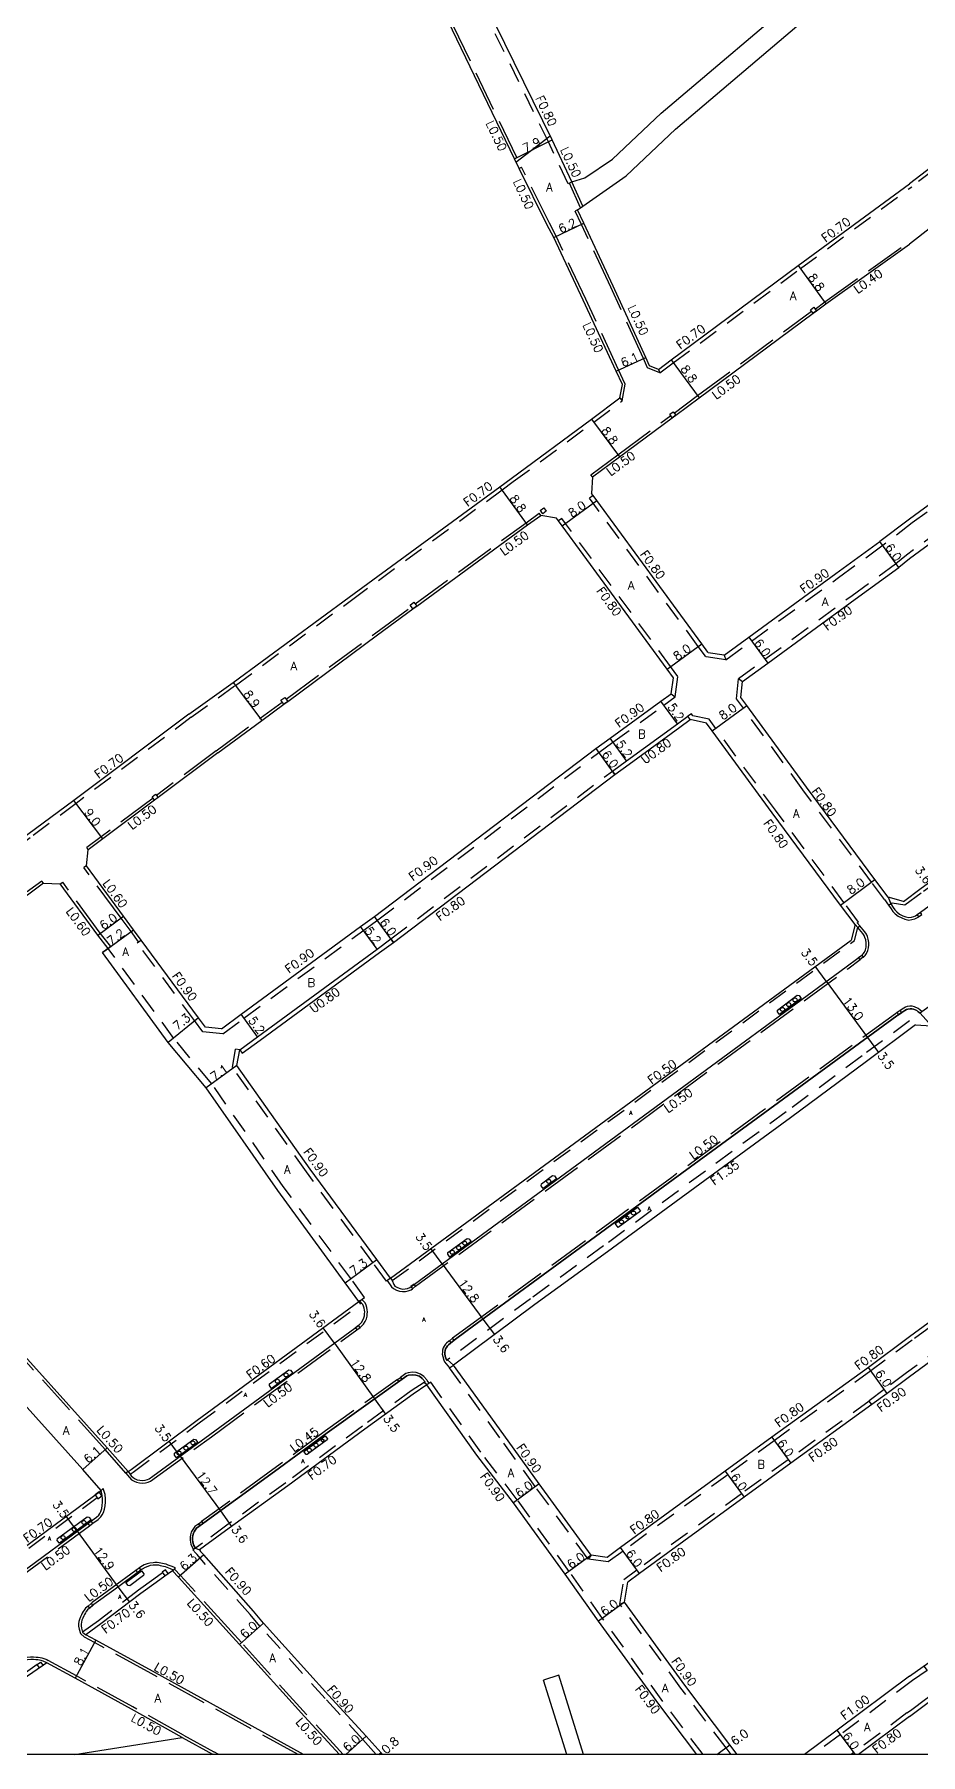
# Model space of a CAD drawing. Header units: metres. Extents: x -8800 to -8000, y -111600 to -110998.
# Drawn here: x -8446.2 to -8280.7, y -111600 to -111278.8 of the extents above; entities that cross this region are included whole.
import ezdxf

# ---------------------------------------------------------------- set-up
doc = ezdxf.new("R2010")
doc.units = ezdxf.units.M
doc.header["$LTSCALE"] = 2.5
for name, pattern in [('22320', [2.5, 1.5, -1]), ('22330', [4, 3, -1]), ('51070', [2.5, 1.5, -1])]:
    doc.linetypes.add(name, pattern=pattern)
doc.layers.get('0').update_dxf_attribs({"color": 150})
for name, color, linetype in [('2101000', 7, 'Continuous'), ('2102000', 4, 'Continuous'), ('2102001', 191, 'Continuous'), ('2213000', 3, 'Continuous'), ('2231000', 4, 'Continuous'), ('2232000', 120, '22320'), ('2233000', 120, '22330'), ('2235000', 4, 'Continuous'), ('2236100', 7, 'Continuous'), ('2238000', 3, 'Continuous'), ('2239000', 3, 'Continuous'), ('5107000', 4, '51070'), ('9107000', 139, 'Continuous'), ('9201100', 215, 'Continuous'), ('9201500', 222, 'Continuous'), ('9202100', 82, 'Continuous'), ('9202200', 82, 'Continuous'), ('9203500', 155, 'Continuous'), ('999', 7, 'Continuous')]:
    doc.layers.add(name, color=color, linetype=linetype)
doc.styles.add('Dm_Anotation', font='txt.shx', dxfattribs={"bigfont": 'pscdm.shx'})

# ---------------------------------------------------------------- blocks, each defined once
blk = doc.blocks.new('223800')
blk.add_circle((0, 0), 0.75)
blk = doc.blocks.new('223900')
blk.add_lwpolyline([(-0.22, -0.37), (-0.44, -0.3), (-0.47, -0.27), (-0.48, -0.24), (-0.44, 0.01), (-0.48, 0.23), (-0.47, 0.27), (-0.45, 0.29), (-0.21, 0.38), (-0.04, 0.53), (0, 0.54), (0.03, 0.53), (0.22, 0.37), (0.44, 0.3), (0.47, 0.27), (0.48, 0.24), (0.44, -0.01), (0.48, -0.23), (0.47, -0.27), (0.45, -0.29), (0.21, -0.38), (0.04, -0.53), (0, -0.54), (-0.03, -0.53)], close=True)

msp = doc.modelspace()

# ---------------------------------------------------------------- linework, layer by layer
at = {"layer": '2101000'}
for points in [[(-8345.81, -111306.37), (-8349.49, -111298.54), (-8365.45, -111266.01), (-8372.33, -111251.84), (-8374.82, -111246.71), (-8374.59, -111246.32)], [(-8350.48, -111314.29), (-8355.68, -111303.84), (-8356.56, -111302.06), (-8372.31, -111269.3), (-8379.17, -111255.15), (-8382.14, -111249.04)], [(-8233.04, -111269.2), (-8258.69, -111288.33), (-8282.8, -111306.71)], [(-8329.67, -111341.36), (-8327.3, -111339.61), (-8303.57, -111321.99), (-8282.8, -111306.71)], [(-8269.55, -111307.64), (-8282.8, -111318.01)], [(-8329.67, -111341.36), (-8331.32, -111340.7), (-8332, -111339.15), (-8338.09, -111325.81), (-8343.59, -111314.08), (-8344.79, -111311.61)], [(-8336.85, -111346.69), (-8336.38, -111344.19), (-8337.55, -111341.68), (-8343.7, -111328.45), (-8349.2, -111316.73), (-8350.48, -111314.29)], [(-8341.97, -111361.44), (-8336.93, -111357.7), (-8327.08, -111350.4), (-8326.44, -111349.93), (-8322.06, -111346.67), (-8300.8, -111330.9), (-8300.16, -111330.42), (-8298.38, -111329.1), (-8282.8, -111318.01)], [(-8244.35, -111341.15), (-8264.89, -111356.2), (-8282.8, -111369.32)], [(-8417.33, -111405.77), (-8409.04, -111399.8), (-8387.41, -111383.9), (-8359.28, -111363.31), (-8357.17, -111361.77), (-8342.17, -111350.64), (-8336.85, -111346.69)], [(-8241.3, -111346.36), (-8261.35, -111361.04), (-8282.8, -111376.76)], [(-8341.97, -111361.44), (-8342.17, -111364.54)], [(-8320.36, -111394.28), (-8320.43, -111394.19), (-8321.59, -111392.6), (-8341.19, -111365.87), (-8341.88, -111364.94), (-8342.17, -111364.54)], [(-8411.93, -111412.97), (-8403.71, -111406.92), (-8399.61, -111403.88), (-8398.88, -111403.35), (-8382.14, -111390.95), (-8375.51, -111386.09), (-8374.78, -111385.56), (-8354.08, -111370.41), (-8351.65, -111368.63)], [(-8348.7, -111369.17), (-8351.65, -111368.63)], [(-8326.87, -111398.93), (-8328.04, -111397.34), (-8347.65, -111370.6), (-8348.34, -111369.65), (-8348.7, -111369.17)], [(-8282.8, -111369.32), (-8288.33, -111373.51)], [(-8317.4, -111394.72), (-8312.8, -111391.36), (-8296.55, -111379.48), (-8288.33, -111373.51)], [(-8282.8, -111376.76), (-8284.8, -111378.37)], [(-8314.25, -111402.65), (-8313.99, -111399.66), (-8309.26, -111396.21), (-8292.95, -111384.29), (-8284.8, -111378.37)], [(-8283.91, -111440.7), (-8280.6, -111438.21), (-8209.11, -111386.32), (-8209.29, -111386.06)], [(-8317.4, -111394.72), (-8320.36, -111394.28)], [(-8327.26, -111401.93), (-8326.87, -111398.93)], [(-8341.33, -111412.17), (-8338.69, -111410.25), (-8329.19, -111403.34), (-8327.26, -111401.93)], [(-8286.8, -111439.89), (-8289.24, -111436.6), (-8302.04, -111419.4), (-8313.16, -111404.15), (-8314.25, -111402.65)], [(-8417.33, -111405.77), (-8438.81, -111421.84), (-8447.38, -111428.24), (-8452.08, -111431.75), (-8476.86, -111450.2), (-8495.03, -111463.65), (-8495.73, -111464.16)], [(-8338.26, -111416.37), (-8335.63, -111414.45), (-8326.13, -111407.54), (-8324.15, -111406.13)], [(-8320.68, -111407.41), (-8323.71, -111406.77), (-8324.15, -111406.13)], [(-8292.95, -111445.02), (-8295.66, -111441.38), (-8308.46, -111424.16), (-8319.62, -111408.87), (-8320.68, -111407.41)], [(-8411.93, -111412.97), (-8423.09, -111421.32), (-8423.73, -111421.8), (-8433.42, -111429.04), (-8436.11, -111431.06)], [(-8411.26, -111464.48), (-8407.59, -111461.78), (-8385.29, -111445.41), (-8382.7, -111443.51), (-8341.33, -111412.17)], [(-8379.15, -111448.35), (-8337.78, -111417.01)], [(-8338.26, -111416.37), (-8337.78, -111417.01)], [(-8436.44, -111434.04), (-8436.11, -111431.06)], [(-8414.25, -111464.21), (-8415.56, -111462.42), (-8426.24, -111447.91), (-8427.66, -111445.98), (-8429.52, -111443.45), (-8436.44, -111434.04)], [(-8444.47, -111437.31), (-8446.71, -111438.97), (-8447.2, -111439.34), (-8447.84, -111439.81), (-8471.34, -111457.31), (-8471.99, -111457.79), (-8489.68, -111470.76), (-8492.4, -111473.06), (-8492.85, -111473.44), (-8493.31, -111473.83)], [(-8444.47, -111437.31), (-8441.38, -111437.45)], [(-8432.4, -111449.48), (-8434.35, -111447.01), (-8441.38, -111437.45)], [(-8283.91, -111440.7), (-8286.8, -111439.89)], [(-8292.95, -111445.02), (-8293.71, -111447.93)], [(-8432.4, -111449.48), (-8433.46, -111450.25)], [(-8421.19, -111467.07), (-8433.46, -111450.25)], [(-8408.35, -111471.37), (-8407.83, -111468.42), (-8404.51, -111465.97), (-8382.21, -111449.6), (-8379.63, -111447.71)], [(-8379.72, -111511.05), (-8293.71, -111447.93)], [(-8379.63, -111447.71), (-8379.15, -111448.35)], [(-8411.26, -111464.48), (-8414.25, -111464.21)], [(-8281.69, -111463.75), (-8290.84, -111470.61), (-8305.03, -111481.09), (-8320.09, -111492.12), (-8339.15, -111506.11), (-8352.75, -111515.97), (-8367.93, -111527.27)], [(-8281.69, -111463.75), (-8278.7, -111463.96)], [(-8414.11, -111475.51), (-8421.19, -111467.07)], [(-8379.72, -111511.05), (-8382.27, -111507.58), (-8394.67, -111490.7), (-8408.35, -111471.37)], [(-8428.67, -111547.15), (-8432.57, -111542.72), (-8446.88, -111526.82), (-8453.37, -111519.79), (-8475.94, -111495.18), (-8486.23, -111483.15), (-8492.78, -111476.09), (-8493.5, -111475.32)], [(-8385.58, -111515.41), (-8388.15, -111511.9), (-8400.75, -111494.69), (-8414.11, -111475.51)], [(-8255.09, -111501.49), (-8256.24, -111502.38), (-8262.45, -111507.14), (-8279.32, -111519.47), (-8282.8, -111522.01)], [(-8251.13, -111506.02), (-8252.59, -111507.14), (-8258.85, -111511.95), (-8275.78, -111524.31), (-8282.8, -111529.44)], [(-8428.67, -111547.15), (-8428.12, -111546.75), (-8415.81, -111537.57), (-8385.58, -111515.41)], [(-8282.8, -111522.01), (-8290.47, -111527.71), (-8308.5, -111540.75), (-8317.19, -111547.09), (-8336.74, -111561.35), (-8339.24, -111563.18)], [(-8342.21, -111562.78), (-8351.92, -111549.42), (-8358.54, -111540.32), (-8367.93, -111527.27)], [(-8433.69, -111550.67), (-8437.14, -111546.76), (-8451.39, -111530.93), (-8453.46, -111528.66)], [(-8282.8, -111529.44), (-8286.95, -111532.57), (-8289.82, -111534.65), (-8304.97, -111545.6), (-8313.66, -111551.94), (-8333.2, -111566.2), (-8335.4, -111567.8)], [(-8372.9, -111530.96), (-8375.48, -111532.68), (-8384.51, -111539.22), (-8398.84, -111549.8), (-8409.82, -111557.71), (-8414.39, -111561.09), (-8415.37, -111561.78), (-8415.14, -111562.07)], [(-8347.07, -111566.31), (-8356.74, -111552.99), (-8363.55, -111544.08), (-8372.9, -111530.96)], [(-8282.8, -111585.38), (-8259.65, -111568.98), (-8228.59, -111546.31)], [(-8282.8, -111592.87), (-8279.33, -111590.28), (-8276.09, -111587.98), (-8255.28, -111573.22), (-8224.05, -111550.42), (-8220.89, -111548.12)], [(-8456, -111566.98), (-8452.66, -111564.62), (-8433.69, -111550.67)], [(-8381.16, -111600), (-8381.46, -111599.67), (-8384.22, -111596.56), (-8391.25, -111588.89), (-8403.4, -111575.44), (-8405.24, -111573.25), (-8414.57, -111562.71), (-8415.14, -111562.07)], [(-8339.24, -111563.18), (-8342.21, -111562.78)], [(-8420.37, -111565.7), (-8421.85, -111566.67), (-8423.45, -111567.86), (-8426.29, -111569.91), (-8433.78, -111575.61), (-8436.56, -111577.62)], [(-8389.2, -111600), (-8395.75, -111592.86), (-8407.87, -111579.44), (-8409.8, -111577.3), (-8419.29, -111566.89), (-8420.37, -111565.7)], [(-8322.47, -111600), (-8329.56, -111590.6), (-8340.85, -111575.08), (-8347.07, -111566.31)], [(-8314.96, -111600), (-8316.33, -111598.19), (-8324.73, -111587.03), (-8335.99, -111571.55), (-8335.4, -111567.8)], [(-8395.93, -111600), (-8424.13, -111584.44), (-8434.69, -111578.65), (-8436.56, -111577.62)], [(-8443.84, -111582.87), (-8448.29, -111585.94), (-8456.81, -111592.31), (-8464.21, -111597.81), (-8467.34, -111600)], [(-8418.58, -111596.79), (-8428.03, -111591.54), (-8438.58, -111585.75), (-8443.84, -111582.87)], [(-8282.8, -111585.38), (-8296.29, -111595.46), (-8302.37, -111600)], [(-8282.8, -111592.87), (-8292.34, -111600)], [(-8412.8, -111600), (-8412.91, -111599.94)]]:
    msp.add_lwpolyline(points, dxfattribs=at)
at = {"layer": '2102000'}
for points in [[(-8345.81, -111306.37), (-8343.38, -111305.6), (-8338.24, -111302.12), (-8329.13, -111293.53), (-8301.09, -111269.7)], [(-8344.79, -111311.61), (-8344.23, -111311.21), (-8343.81, -111310.92), (-8335.71, -111305.23), (-8326.46, -111296.51), (-8298.5, -111272.74)], [(-8343.65, -111600), (-8348.25, -111585.19)], [(-8346.79, -111600), (-8351.12, -111586.08)], [(-8438.72, -111600), (-8418.58, -111596.79)], [(-8413.31, -111600), (-8412.91, -111599.94)]]:
    msp.add_lwpolyline(points, dxfattribs=at)
at = {"layer": '2102001'}
msp.add_lwpolyline([(-8348.25, -111585.19), (-8351.12, -111586.08)], dxfattribs=at)
at = {"layer": '2213000'}
for points, elevation in [([(-8286.25, -111441.13), (-8285.85, -111441.85), (-8285.52, -111442.3), (-8285.15, -111442.65), (-8284.63, -111443.07), (-8284.05, -111443.38), (-8283.5, -111443.58), (-8282.92, -111443.7), (-8282.44, -111443.65), (-8281.97, -111443.51), (-8281.66, -111443.37), (-8281.41, -111443.23), (-8209.54, -111390.72), (-8208.87, -111390.23), (-8208.65, -111390), (-8208.46, -111389.65), (-8208.31, -111389.27), (-8208.2, -111388.91), (-8208.16, -111388.46), (-8208.17, -111387.81), (-8208.28, -111387.36), (-8208.54, -111386.79)], 7.84), ([(-8369.03, -111526.29), (-8369.2, -111526.41), (-8369.28, -111526.17), (-8369.46, -111525.58), (-8369.54, -111525.19), (-8369.53, -111524.92), (-8369.49, -111524.56), (-8369.4, -111524.25), (-8369.24, -111523.97), (-8369.05, -111523.7), (-8368.87, -111523.49), (-8368.49, -111523.17), (-8367.82, -111522.64), (-8365.35, -111520.82), (-8343.26, -111504.64), (-8326.89, -111492.62), (-8309.79, -111480.1), (-8285.16, -111462.09), (-8283.63, -111461.04), (-8283.36, -111460.91), (-8283.07, -111460.8), (-8282.69, -111460.73), (-8282.36, -111460.74), (-8282.02, -111460.81), (-8281.42, -111461.1), (-8281.14, -111461.3), (-8280.82, -111461.59)], 9.34), ([(-8428.34, -111547.61), (-8428.08, -111547.94), (-8427.71, -111548.27), (-8427.35, -111548.51), (-8426.96, -111548.68), (-8426.48, -111548.78), (-8425.97, -111548.8), (-8425.49, -111548.76), (-8425.07, -111548.65), (-8424.73, -111548.51), (-8424.04, -111548.01), (-8413.41, -111540.24), (-8386.34, -111520.36), (-8385.68, -111519.88), (-8385.37, -111519.6), (-8385.11, -111519.32), (-8384.85, -111518.89), (-8384.67, -111518.48), (-8384.54, -111518.05), (-8384.53, -111517.72), (-8384.51, -111517.35), (-8384.53, -111517), (-8384.59, -111516.64), (-8384.7, -111516.28), (-8384.87, -111515.96), (-8385.04, -111515.75), (-8385.4, -111515.27)], 9.66), ([(-8416.12, -111561.47), (-8416.39, -111560.97), (-8416.52, -111560.59), (-8416.61, -111560.26), (-8416.66, -111559.92), (-8416.65, -111559.48), (-8416.58, -111559.1), (-8416.46, -111558.64), (-8416.33, -111558.4), (-8416.13, -111558.07), (-8415.89, -111557.75), (-8401.36, -111547.13), (-8391.54, -111539.94), (-8376.63, -111529.26), (-8376.31, -111529.15), (-8375.61, -111529.08), (-8374.96, -111529.14), (-8374.28, -111529.37), (-8373.78, -111529.76), (-8373.21, -111530.39), (-8373.4, -111530.52)], 9.47), ([(-8455.29, -111567.39), (-8454.72, -111567.58), (-8454.15, -111567.73), (-8453.39, -111567.87), (-8452.63, -111567.91), (-8451.85, -111567.92), (-8451.38, -111567.86), (-8451.14, -111567.79), (-8450.82, -111567.64), (-8450.03, -111567.07), (-8435.04, -111556), (-8434.6, -111555.68), (-8434.16, -111555.27), (-8433.99, -111555), (-8433.78, -111554.59), (-8433.61, -111554.04), (-8433.51, -111553.47), (-8433.44, -111552.85), (-8433.44, -111552.29), (-8433.5, -111551.54), (-8433.56, -111551.34)], 9.48)]:
    msp.add_lwpolyline(points, dxfattribs=dict(at, elevation=elevation))
for points in [[(-8379.38, -111511.51), (-8379.09, -111512.23), (-8378.85, -111512.57), (-8378.39, -111512.82), (-8377.91, -111512.98), (-8377.4, -111513.07), (-8376.97, -111513.06), (-8376.54, -111512.95), (-8376.07, -111512.77), (-8375.21, -111512.14), (-8294.61, -111452.89), (-8292.44, -111451.29), (-8291.7, -111450.75), (-8291.43, -111450.48), (-8291.22, -111450.18), (-8291.02, -111449.73), (-8290.89, -111449.25), (-8290.86, -111448.83), (-8290.88, -111448.41), (-8290.97, -111447.85), (-8291.1, -111447.44), (-8291.27, -111447.07), (-8291.51, -111446.68), (-8292.43, -111445.59)], [(-8420.37, -111565.7), (-8420.2, -111565.54), (-8420.79, -111565.3), (-8421.41, -111565.07), (-8421.73, -111564.94), (-8422.05, -111564.88), (-8422.36, -111564.8), (-8422.66, -111564.73), (-8422.96, -111564.66), (-8423.3, -111564.63), (-8423.64, -111564.62), (-8423.98, -111564.65), (-8424.55, -111564.72), (-8425, -111564.86), (-8425.51, -111565.04), (-8426.05, -111565.35), (-8431.36, -111569.27), (-8435.07, -111571.98), (-8436.28, -111573), (-8436.49, -111573.3), (-8436.66, -111573.55), (-8436.82, -111573.83), (-8436.97, -111574.11), (-8437.15, -111574.5), (-8437.32, -111574.91), (-8437.4, -111575.25), (-8437.45, -111575.63), (-8437.43, -111575.99), (-8437.37, -111576.4), (-8437.2, -111577.12), (-8436.56, -111577.62), (-8436.56, -111577.62)], [(-8443.84, -111582.87), (-8444.57, -111582.54), (-8444.89, -111582.44), (-8445.21, -111582.38), (-8445.55, -111582.33), (-8445.88, -111582.3), (-8446.35, -111582.25), (-8446.85, -111582.26), (-8447.49, -111582.32), (-8448.76, -111582.55), (-8449.95, -111582.93), (-8456.9, -111587.95), (-8463.28, -111592.65), (-8467.73, -111595.89), (-8467.98, -111596.1), (-8468.42, -111596.58), (-8468.72, -111597.06), (-8468.9, -111597.48), (-8469.05, -111598.06), (-8469.13, -111598.6), (-8469.15, -111599.23), (-8469.01, -111599.96), (-8469, -111600)], [(-8381.46, -111599.67), (-8381.83, -111600)]]:
    msp.add_lwpolyline(points, dxfattribs=at)
at = {"layer": '2231000'}
for points in [[(-8337.78, -111417.01), (-8335.16, -111415.1), (-8325.66, -111408.19), (-8323.71, -111406.77)], [(-8407.36, -111469.06), (-8404.04, -111466.62), (-8381.74, -111450.25), (-8379.15, -111448.35)], [(-8407.83, -111468.42), (-8407.36, -111469.06)]]:
    msp.add_lwpolyline(points, dxfattribs=at)
at = {"layer": '2232000'}
for points in [[(-8346.53, -111306.71), (-8350.21, -111298.89), (-8366.17, -111266.36), (-8373.05, -111252.19), (-8375.72, -111246.69), (-8375.46, -111246.32)], [(-8232.6, -111269.75), (-8258.27, -111288.89), (-8282.38, -111307.27)], [(-8345.81, -111306.37), (-8346.26, -111306.58), (-8346.53, -111306.71)], [(-8329.38, -111342.02), (-8326.89, -111340.17), (-8303.15, -111322.56), (-8282.38, -111307.27)], [(-8329.67, -111341.36), (-8329.38, -111342.02)], [(-8243.46, -111341.62), (-8264.36, -111356.92), (-8282.26, -111370.04)], [(-8416.91, -111406.33), (-8408.63, -111400.36), (-8387, -111384.46), (-8358.86, -111363.87), (-8356.76, -111362.33), (-8341.75, -111351.2), (-8336.45, -111347.26)], [(-8336.85, -111346.69), (-8336.45, -111347.26)], [(-8238.32, -111346.65), (-8237.97, -111345.78), (-8241.56, -111345.43), (-8261.88, -111360.31), (-8283.34, -111376.04)], [(-8341.88, -111364.94), (-8342.52, -111365.41)], [(-8320.81, -111395.02), (-8321.07, -111394.66), (-8322.23, -111393.08), (-8341.84, -111366.34), (-8342.52, -111365.41)], [(-8347.7, -111369.18), (-8348.34, -111369.65)], [(-8326.04, -111398.71), (-8327.39, -111396.86), (-8347, -111370.13), (-8347.7, -111369.18)], [(-8282.26, -111370.04), (-8287.79, -111374.24)], [(-8317.05, -111395.59), (-8312.27, -111392.09), (-8296.02, -111380.21), (-8287.79, -111374.24)], [(-8283.34, -111376.04), (-8285.35, -111377.66)], [(-8314.74, -111399.1), (-8309.79, -111395.48), (-8293.48, -111383.56), (-8285.35, -111377.66)], [(-8287.44, -111440.37), (-8286.7, -111441.43), (-8286.04, -111440.98), (-8283.66, -111441.33), (-8280.18, -111438.79), (-8208.03, -111386.42), (-8208.64, -111385.6)], [(-8317.05, -111395.59), (-8320.81, -111395.02)], [(-8317.4, -111394.72), (-8317.05, -111395.59)], [(-8326.52, -111402.51), (-8326.04, -111398.71)], [(-8315.08, -111402.88), (-8314.74, -111399.1)], [(-8314.74, -111399.1), (-8313.99, -111399.66)], [(-8327.26, -111401.93), (-8326.52, -111402.51)], [(-8340.8, -111412.9), (-8338.16, -111410.97), (-8328.66, -111404.07), (-8326.52, -111402.51)], [(-8323.49, -111405.68), (-8324.15, -111406.13)], [(-8320.21, -111406.7), (-8323.23, -111406.05), (-8323.49, -111405.68)], [(-8287.44, -111440.37), (-8289.89, -111437.08), (-8302.68, -111419.87), (-8313.8, -111404.63), (-8315.08, -111402.88)], [(-8416.91, -111406.33), (-8438.39, -111422.4), (-8446.96, -111428.81), (-8451.66, -111432.31), (-8476.45, -111450.77), (-8494.62, -111464.21), (-8496.79, -111465.82)], [(-8292.54, -111444.72), (-8292.31, -111444.55), (-8295.02, -111440.9), (-8307.82, -111423.69), (-8318.97, -111408.4), (-8320.21, -111406.7)], [(-8411, -111465.4), (-8407.05, -111462.51), (-8384.66, -111446.07), (-8382.07, -111444.17), (-8340.8, -111412.9)], [(-8379.63, -111447.71), (-8338.26, -111416.37)], [(-8379.72, -111511.05), (-8379.38, -111511.51), (-8293.04, -111447.98), (-8292.43, -111445.59), (-8292.07, -111445.28), (-8292.54, -111444.72)], [(-8426.96, -111448.44), (-8426.72, -111448.26), (-8426.24, -111447.91)], [(-8414.73, -111465.07), (-8416.29, -111462.95), (-8426.96, -111448.44)], [(-8272.79, -111455.8), (-8282.77, -111463), (-8291.64, -111469.54), (-8305.82, -111480.01), (-8320.88, -111491.04), (-8339.93, -111505.03), (-8353.54, -111514.89), (-8369.03, -111526.29), (-8367.93, -111527.27)], [(-8411, -111465.4), (-8414.73, -111465.07)], [(-8409.21, -111471.7), (-8408.62, -111468.28)], [(-8407.83, -111468.42), (-8408.62, -111468.28)], [(-8379.72, -111511.05), (-8380.44, -111511.58), (-8382.99, -111508.11), (-8395.4, -111491.22), (-8409.21, -111471.7)], [(-8254.35, -111501.93), (-8255.75, -111503.01), (-8261.97, -111507.78), (-8278.85, -111520.11), (-8282.32, -111522.65)], [(-8251.4, -111505.09), (-8253.14, -111506.43), (-8259.39, -111511.23), (-8276.31, -111523.59), (-8283.33, -111528.72)], [(-8428.67, -111547.15), (-8428.29, -111547.66), (-8427.75, -111547.26), (-8415.43, -111538.08), (-8385.24, -111515.89), (-8385.58, -111515.41)], [(-8282.32, -111522.65), (-8289.98, -111528.34), (-8308.03, -111541.39), (-8316.72, -111547.74), (-8336.27, -111562), (-8339.03, -111564.01)], [(-8342.8, -111563.51), (-8352.65, -111549.95), (-8359.27, -111540.85), (-8368.66, -111527.8), (-8367.93, -111527.27)], [(-8372.9, -111530.96), (-8373.4, -111530.52), (-8375.86, -111532.11), (-8384.92, -111538.67), (-8399.24, -111549.24), (-8410.22, -111557.15), (-8414.79, -111560.54), (-8415.94, -111561.34), (-8416.6, -111561.8), (-8416.05, -111562.41), (-8415.81, -111562.67)], [(-8346.33, -111565.79), (-8356.02, -111552.45), (-8362.82, -111543.54), (-8372.17, -111530.44), (-8372.9, -111530.96)], [(-8283.33, -111528.72), (-8287.49, -111531.84), (-8290.35, -111533.92)], [(-8290.29, -111534), (-8305.44, -111544.95), (-8314.13, -111551.29), (-8333.68, -111565.55), (-8336.13, -111567.35)], [(-8289.82, -111534.65), (-8290.29, -111534), (-8290.35, -111533.92)], [(-8282.8, -111591.87), (-8282.38, -111591.56), (-8279.8, -111589.63), (-8276.55, -111587.33), (-8255.75, -111572.58), (-8224.52, -111549.78), (-8221.11, -111547.29)], [(-8456, -111566.98), (-8455.29, -111567.39), (-8452.24, -111565.19), (-8434.47, -111552.02)], [(-8433.72, -111551.46), (-8433.56, -111551.34)], [(-8382.36, -111600), (-8384.88, -111597.16), (-8391.91, -111589.5), (-8404.07, -111576.03), (-8405.92, -111573.83), (-8415.25, -111563.31), (-8415.81, -111562.67)], [(-8342.21, -111562.78), (-8342.8, -111563.51)], [(-8422.23, -111566.05), (-8422.28, -111566.08), (-8423.87, -111567.27), (-8426.72, -111569.33), (-8434.21, -111575.03), (-8437.2, -111577.12)], [(-8321.34, -111600), (-8328.83, -111590.07), (-8340.11, -111574.56), (-8346.33, -111565.79)], [(-8339.03, -111564.01), (-8342.8, -111563.51)], [(-8336.86, -111571.89), (-8336.13, -111567.35)], [(-8336.86, -111571.89), (-8335.99, -111571.55)], [(-8316.08, -111600), (-8317.04, -111598.73), (-8325.46, -111587.57), (-8336.86, -111571.89)], [(-8280.09, -111583.46), (-8279.51, -111584.28), (-8282.21, -111586.19), (-8295.69, -111596.26), (-8300.7, -111600)], [(-8283.28, -111592.23), (-8282.8, -111591.87)], [(-8283.28, -111592.23), (-8293.18, -111599.63), (-8293.68, -111600)], [(-8381.83, -111600), (-8381.46, -111599.67)]]:
    msp.add_lwpolyline(points, dxfattribs=at)
at = {"layer": '2232000', "elevation": 1.54}
msp.add_lwpolyline([(-8445.66, -111583.19), (-8448.71, -111585.36), (-8457.24, -111591.73), (-8464.63, -111597.22), (-8468.6, -111600)], dxfattribs=at)
at = {"layer": '2233000'}
for points in [[(-8356.12, -111301.84), (-8371.85, -111269.09), (-8378.72, -111254.94), (-8381.76, -111248.67)], [(-8356.12, -111301.84), (-8356.56, -111302.06)], [(-8355.68, -111303.84), (-8355.23, -111303.62)], [(-8350.03, -111314.06), (-8355.23, -111303.62)], [(-8344.23, -111311.21), (-8346.26, -111306.58)], [(-8343.81, -111310.92), (-8345.81, -111306.37)], [(-8344.79, -111311.61), (-8345.24, -111311.83)], [(-8329.38, -111342.02), (-8331.69, -111341.09), (-8332.45, -111339.36), (-8338.54, -111326.02), (-8344.04, -111314.3), (-8345.24, -111311.83)], [(-8336.45, -111347.26), (-8335.86, -111344.13), (-8337.1, -111341.47), (-8343.24, -111328.24), (-8348.75, -111316.51), (-8350.03, -111314.06)], [(-8300.4, -111330.1), (-8298.61, -111328.78), (-8282.8, -111317.52)], [(-8326.74, -111349.52), (-8322.36, -111346.27), (-8301.1, -111330.5)], [(-8342.26, -111361.04), (-8337.22, -111357.3), (-8327.38, -111350)], [(-8341.97, -111361.44), (-8342.26, -111361.04)], [(-8375.08, -111385.16), (-8354.38, -111370.01), (-8351.94, -111368.22)], [(-8351.65, -111368.63), (-8351.94, -111368.22)], [(-8399.18, -111402.95), (-8382.44, -111390.55), (-8375.8, -111385.69)], [(-8412.23, -111412.57), (-8404.01, -111406.52), (-8399.9, -111403.48)], [(-8412.23, -111412.57), (-8423.39, -111420.92)], [(-8424.03, -111421.4), (-8433.71, -111428.64), (-8436.41, -111430.66)], [(-8436.11, -111431.06), (-8436.41, -111430.66)], [(-8436.44, -111434.04), (-8436.92, -111434.4)], [(-8426.72, -111448.26), (-8428.14, -111446.34), (-8430, -111443.81), (-8436.92, -111434.4)], [(-8444.77, -111436.9), (-8447.01, -111438.57), (-8447.5, -111438.93)], [(-8444.47, -111437.31), (-8444.77, -111436.9)], [(-8441.38, -111437.45), (-8440.89, -111437.1)], [(-8431.92, -111449.12), (-8433.87, -111446.64), (-8440.89, -111437.1)], [(-8286.7, -111441.43), (-8286.23, -111442.11), (-8285.87, -111442.61), (-8285.45, -111443), (-8284.88, -111443.46), (-8284.24, -111443.8), (-8283.63, -111444.02), (-8282.94, -111444.18), (-8282.35, -111444.11), (-8281.81, -111443.95), (-8281.45, -111443.79), (-8281.15, -111443.62), (-8281.09, -111443.58)], [(-8291.41, -111451.13), (-8291.38, -111451.11), (-8291.06, -111450.79), (-8290.8, -111450.41), (-8290.57, -111449.88), (-8290.42, -111449.34), (-8290.38, -111448.83), (-8290.4, -111448.35), (-8290.51, -111447.74), (-8290.65, -111447.27), (-8290.84, -111446.84), (-8291.13, -111446.4), (-8292.07, -111445.28)], [(-8431.92, -111449.12), (-8432.4, -111449.48)], [(-8375, -111512.57), (-8294.32, -111453.28), (-8292.02, -111451.58)], [(-8280.42, -111461.31), (-8280.83, -111460.93), (-8281.18, -111460.69), (-8281.86, -111460.36), (-8282.3, -111460.26), (-8282.73, -111460.25), (-8283.2, -111460.33), (-8283.55, -111460.47), (-8283.87, -111460.62), (-8284.51, -111461.06)], [(-8285.11, -111461.47), (-8285.43, -111461.7), (-8310.07, -111479.71), (-8327.18, -111492.23), (-8343.54, -111504.25), (-8365.63, -111520.43), (-8368.12, -111522.26)], [(-8428.67, -111547.15), (-8429.09, -111547.43), (-8432.94, -111543.06), (-8447.25, -111527.16), (-8453.74, -111520.12), (-8476.31, -111495.51), (-8486.6, -111483.48), (-8493.15, -111476.43), (-8493.87, -111475.66)], [(-8380.31, -111511.49), (-8379.51, -111512.68), (-8379.1, -111512.97), (-8378.58, -111513.26), (-8378.03, -111513.45), (-8377.43, -111513.55), (-8376.9, -111513.53), (-8376.39, -111513.41), (-8375.84, -111513.2), (-8375.59, -111513.01)], [(-8385.37, -111520.26), (-8385.02, -111519.95), (-8384.72, -111519.62), (-8384.41, -111519.13), (-8384.2, -111518.65), (-8384.05, -111518.15), (-8384.03, -111517.74), (-8384.01, -111517.34), (-8384.03, -111516.94), (-8384.11, -111516.52), (-8384.24, -111516.1), (-8384.45, -111515.68), (-8385.03, -111515)], [(-8429.09, -111547.43), (-8428.44, -111548.28), (-8428.02, -111548.67), (-8427.58, -111548.95), (-8427.11, -111549.15), (-8426.54, -111549.27), (-8425.96, -111549.3), (-8425.41, -111549.25), (-8424.91, -111549.12), (-8424.48, -111548.95), (-8413.11, -111540.64), (-8385.96, -111520.69)], [(-8368.7, -111522.72), (-8368.77, -111522.78), (-8369.22, -111523.16), (-8369.43, -111523.4), (-8369.65, -111523.72), (-8369.84, -111524.06), (-8369.96, -111524.46), (-8370.01, -111524.88), (-8370.03, -111525.23), (-8369.93, -111525.7), (-8369.73, -111526.35), (-8369.58, -111526.68), (-8368.66, -111527.8)], [(-8378.38, -111529.95), (-8391.81, -111539.57), (-8401.63, -111546.76), (-8414.95, -111556.5)], [(-8372.48, -111530.66), (-8372.82, -111530.14), (-8372.89, -111530.05), (-8373.49, -111529.41), (-8374.06, -111528.96), (-8374.87, -111528.69), (-8375.61, -111528.62), (-8376.41, -111528.7), (-8376.84, -111528.85), (-8377.85, -111529.57)], [(-8435.28, -111556.82), (-8434.27, -111556.08), (-8433.76, -111555.6), (-8433.54, -111555.26), (-8433.3, -111554.78), (-8433.11, -111554.17), (-8432.99, -111553.55), (-8432.92, -111552.87), (-8432.92, -111552.27), (-8432.98, -111551.44), (-8433.33, -111550.29), (-8433.69, -111550.67)], [(-8449.77, -111567.52), (-8435.87, -111557.26)], [(-8415.5, -111556.9), (-8416.21, -111557.42), (-8416.5, -111557.81), (-8416.73, -111558.17), (-8416.89, -111558.48), (-8417.02, -111558.99), (-8417.1, -111559.43), (-8417.12, -111559.95), (-8417.06, -111560.36), (-8416.96, -111560.72), (-8416.81, -111561.16), (-8416.5, -111561.73)], [(-8427.21, -111565.6), (-8431.65, -111568.87), (-8435.37, -111571.6), (-8435.58, -111571.78)], [(-8420, -111565.36), (-8419.81, -111565.15), (-8420.62, -111564.84), (-8421.22, -111564.62), (-8421.59, -111564.47), (-8421.94, -111564.41), (-8422.24, -111564.33), (-8422.55, -111564.26), (-8422.88, -111564.17), (-8423.28, -111564.14), (-8423.66, -111564.14), (-8424.03, -111564.17), (-8424.65, -111564.24), (-8425.15, -111564.4), (-8425.71, -111564.59), (-8426.31, -111564.94), (-8426.58, -111565.14)], [(-8420, -111565.36), (-8420.37, -111565.7)], [(-8388.53, -111600), (-8395.38, -111592.52), (-8407.5, -111579.1), (-8409.43, -111576.97), (-8418.92, -111566.55), (-8420, -111565.36)], [(-8436.16, -111572.26), (-8436.64, -111572.67), (-8436.89, -111573.02), (-8437.08, -111573.29), (-8437.25, -111573.6), (-8437.4, -111573.89), (-8437.59, -111574.3), (-8437.78, -111574.76), (-8437.88, -111575.16), (-8437.94, -111575.61), (-8437.92, -111576.04), (-8437.8, -111576.58), (-8437.55, -111577.37), (-8436.8, -111578.06), (-8436.8, -111578.06)], [(-8396.96, -111600), (-8424.37, -111584.88), (-8434.93, -111579.09), (-8436.8, -111578.06)], [(-8451.58, -111583.48), (-8450.18, -111582.47), (-8448.88, -111582.05), (-8447.55, -111581.82), (-8446.88, -111581.76), (-8446.33, -111581.74), (-8445.83, -111581.79), (-8445.49, -111581.83), (-8445.13, -111581.88), (-8444.76, -111581.95), (-8444.41, -111582.05), (-8443.86, -111582.25), (-8443.6, -111582.43)], [(-8418.34, -111596.35), (-8427.79, -111591.1), (-8438.34, -111585.31), (-8443.6, -111582.43)], [(-8418.58, -111596.79), (-8412.91, -111599.94)], [(-8418.34, -111596.35), (-8412.67, -111599.5)], [(-8411.77, -111600), (-8412.67, -111599.5)]]:
    msp.add_lwpolyline(points, dxfattribs=at)
at = {"layer": '2235000'}
for points in [[(-8300.8, -111330.9), (-8301.1, -111330.5), (-8301.28, -111330.26), (-8300.63, -111329.78), (-8300.4, -111330.1), (-8300.16, -111330.42)], [(-8327.08, -111350.4), (-8327.56, -111349.76), (-8326.92, -111349.28), (-8326.44, -111349.93)], [(-8351.24, -111368.33), (-8351.54, -111367.93), (-8351.72, -111367.69), (-8351.07, -111367.21), (-8350.6, -111367.86)], [(-8375.51, -111386.09), (-8375.8, -111385.69), (-8376.04, -111385.37), (-8375.31, -111384.83), (-8374.78, -111385.56)], [(-8399.61, -111403.88), (-8400.14, -111403.16), (-8399.42, -111402.62), (-8399.18, -111402.95), (-8398.88, -111403.35)], [(-8423.73, -111421.8), (-8424.03, -111421.4), (-8424.21, -111421.16), (-8423.57, -111420.68), (-8423.39, -111420.92), (-8423.09, -111421.32)], [(-8281.36, -111443.2), (-8281.09, -111443.58), (-8280.49, -111443.14), (-8280.76, -111442.76)], [(-8291.7, -111450.75), (-8291.41, -111451.13), (-8292.02, -111451.58), (-8292.31, -111451.2)], [(-8285.11, -111461.47), (-8284.84, -111461.87), (-8284.25, -111461.47), (-8284.51, -111461.06)], [(-8375.87, -111512.63), (-8375.59, -111513.01), (-8375, -111512.57), (-8375.28, -111512.19)], [(-8386.25, -111520.29), (-8385.96, -111520.69), (-8385.37, -111520.26), (-8385.68, -111519.88)], [(-8368.7, -111522.72), (-8368.42, -111523.11), (-8367.82, -111522.64), (-8368.12, -111522.26)], [(-8378.12, -111530.32), (-8378.38, -111529.95), (-8377.85, -111529.57), (-8377.58, -111529.94)], [(-8436.18, -111556.84), (-8435.87, -111557.26), (-8435.28, -111556.82), (-8435.59, -111556.4)], [(-8415.23, -111557.27), (-8415.5, -111556.9), (-8414.95, -111556.5), (-8414.69, -111556.87)], [(-8427.21, -111565.6), (-8426.92, -111565.99), (-8426.29, -111565.53), (-8426.58, -111565.14)], [(-8421.2, -111566.2), (-8421.68, -111565.52), (-8422.3, -111565.96), (-8421.82, -111566.64)], [(-8435.58, -111571.78), (-8435.27, -111572.15), (-8435.85, -111572.64), (-8436.16, -111572.26)]]:
    msp.add_lwpolyline(points, close=True, dxfattribs=at)
for points, elevation in [([(-8434.84, -111551.52), (-8434.33, -111552.22), (-8433.58, -111551.66), (-8434.09, -111550.97)], 0.2), ([(-8445.01, -111582.72), (-8444.55, -111583.36), (-8445.2, -111583.83), (-8445.66, -111583.19)], 1.54)]:
    msp.add_lwpolyline(points, close=True, dxfattribs=dict(at, elevation=elevation))
at = {"layer": '2236100'}
for points, elevation in [([(-8307.07, -111461.82), (-8307.45, -111461.32), (-8307.41, -111460.98), (-8303.75, -111458.22), (-8303.41, -111458.27), (-8303, -111458.82)], 9.27), ([(-8351.16, -111494.28), (-8351.54, -111493.78), (-8351.49, -111493.43), (-8349.43, -111491.87), (-8349.09, -111491.92), (-8348.68, -111492.47)], 9.34), ([(-8333.57, -111497.76), (-8333.02, -111498.51), (-8337.17, -111501.56), (-8337.72, -111500.81)], 9.37), ([(-8368.6, -111507.12), (-8369.01, -111506.57), (-8368.97, -111506.23), (-8365.4, -111503.64), (-8365.05, -111503.69), (-8364.64, -111504.23)], 9.42), ([(-8401.9, -111531.64), (-8402.31, -111531.1), (-8402.27, -111530.76), (-8398.7, -111528.16), (-8398.35, -111528.22), (-8397.94, -111528.76)], 9.55), ([(-8395.26, -111543.97), (-8395.46, -111543.95), (-8395.87, -111543.39), (-8391.9, -111540.48), (-8391.48, -111541.05), (-8391.51, -111541.23)], 9.41), ([(-8419.63, -111544.61), (-8420.04, -111544.07), (-8420, -111543.72), (-8416.43, -111541.13), (-8416.09, -111541.18), (-8415.68, -111541.73)], 9.62), ([(-8441.49, -111560.54), (-8441.9, -111560), (-8441.86, -111559.65), (-8436.33, -111555.59), (-8435.99, -111555.64), (-8435.57, -111556.18)], 9.66), ([(-8426.18, -111565.68), (-8425.75, -111566.25), (-8425.8, -111566.56), (-8428.38, -111568.46), (-8428.69, -111568.43), (-8429.12, -111567.85)], 9.45)]:
    msp.add_lwpolyline(points, close=True, dxfattribs=dict(at, elevation=elevation))
at = {"layer": '5107000'}
msp.add_lwpolyline([(-8385.58, -111515.41), (-8384.54, -111514.64), (-8387.1, -111511.13), (-8399.7, -111493.93), (-8413.12, -111474.68), (-8420.14, -111466.3), (-8432.4, -111449.48)], dxfattribs=at)
at = {"layer": '9107000'}
for points in [[(-8286.8, -111439.89), (-8286.25, -111441.13), (-8285.85, -111441.85), (-8285.52, -111442.3), (-8285.15, -111442.65), (-8284.63, -111443.07), (-8284.05, -111443.38), (-8283.5, -111443.58), (-8282.92, -111443.7), (-8282.44, -111443.65), (-8281.97, -111443.51), (-8281.66, -111443.37), (-8281.41, -111443.23), (-8209.54, -111390.72)], [(-8379.72, -111511.05), (-8379.38, -111511.51), (-8379.09, -111512.23), (-8378.85, -111512.57), (-8378.39, -111512.82), (-8377.91, -111512.98), (-8377.4, -111513.07), (-8376.97, -111513.06), (-8376.54, -111512.95), (-8376.07, -111512.77), (-8375.21, -111512.14), (-8294.61, -111452.89), (-8292.44, -111451.29), (-8291.7, -111450.75), (-8291.43, -111450.48), (-8291.22, -111450.18), (-8291.02, -111449.73), (-8290.89, -111449.25), (-8290.86, -111448.83), (-8290.88, -111448.41), (-8290.97, -111447.85), (-8291.1, -111447.44), (-8291.27, -111447.07), (-8291.51, -111446.68), (-8292.43, -111445.59), (-8292.95, -111445.02)], [(-8278.7, -111463.96), (-8280.82, -111461.59), (-8281.14, -111461.3), (-8281.42, -111461.1), (-8282.02, -111460.81), (-8282.36, -111460.74), (-8282.69, -111460.73), (-8283.07, -111460.8), (-8283.36, -111460.91), (-8283.63, -111461.04), (-8285.16, -111462.09), (-8309.79, -111480.1), (-8326.89, -111492.62), (-8343.26, -111504.64), (-8365.35, -111520.82), (-8367.82, -111522.64), (-8368.49, -111523.17), (-8368.87, -111523.49), (-8369.05, -111523.7), (-8369.24, -111523.97), (-8369.4, -111524.25), (-8369.49, -111524.56), (-8369.53, -111524.92), (-8369.54, -111525.19), (-8369.46, -111525.58), (-8369.28, -111526.17), (-8369.2, -111526.41), (-8369.03, -111526.29), (-8367.93, -111527.27)], [(-8428.67, -111547.15), (-8428.34, -111547.61), (-8428.08, -111547.94), (-8427.71, -111548.27), (-8427.35, -111548.51), (-8426.96, -111548.68), (-8426.48, -111548.78), (-8425.97, -111548.8), (-8425.49, -111548.76), (-8425.07, -111548.65), (-8424.73, -111548.51), (-8424.04, -111548.01), (-8413.41, -111540.24), (-8386.34, -111520.36), (-8385.68, -111519.88), (-8385.37, -111519.6), (-8385.11, -111519.32), (-8384.85, -111518.89), (-8384.67, -111518.48), (-8384.54, -111518.05), (-8384.53, -111517.72), (-8384.51, -111517.35), (-8384.53, -111517), (-8384.59, -111516.64), (-8384.7, -111516.28), (-8384.87, -111515.96), (-8385.04, -111515.75), (-8385.4, -111515.27), (-8385.58, -111515.41)], [(-8372.9, -111530.96), (-8373.4, -111530.52), (-8373.21, -111530.39), (-8373.78, -111529.76), (-8374.28, -111529.37), (-8374.96, -111529.14), (-8375.61, -111529.08), (-8376.31, -111529.15), (-8376.63, -111529.26), (-8391.54, -111539.94), (-8401.36, -111547.13), (-8415.89, -111557.75), (-8416.13, -111558.07), (-8416.33, -111558.4), (-8416.46, -111558.64), (-8416.58, -111559.1), (-8416.65, -111559.48), (-8416.66, -111559.92), (-8416.61, -111560.26), (-8416.52, -111560.59), (-8416.39, -111560.97), (-8416.12, -111561.47), (-8415.37, -111561.78)], [(-8420.37, -111565.7), (-8420.2, -111565.54), (-8420.79, -111565.3), (-8421.41, -111565.07), (-8421.73, -111564.94), (-8422.05, -111564.88), (-8422.36, -111564.8), (-8422.66, -111564.73), (-8422.96, -111564.66), (-8423.3, -111564.63), (-8423.64, -111564.62), (-8423.98, -111564.65), (-8424.55, -111564.72), (-8425, -111564.86), (-8425.51, -111565.04), (-8426.05, -111565.35), (-8431.36, -111569.27), (-8435.07, -111571.98), (-8436.28, -111573), (-8436.49, -111573.3), (-8436.66, -111573.55), (-8436.82, -111573.83), (-8436.97, -111574.11), (-8437.15, -111574.5), (-8437.32, -111574.91), (-8437.4, -111575.25), (-8437.45, -111575.63), (-8437.43, -111575.99), (-8437.37, -111576.4), (-8437.2, -111577.12), (-8436.56, -111577.62), (-8436.56, -111577.62)], [(-8443.84, -111582.87), (-8444.57, -111582.54), (-8444.89, -111582.44), (-8445.21, -111582.38), (-8445.55, -111582.33), (-8445.88, -111582.3), (-8446.35, -111582.25), (-8446.85, -111582.26), (-8447.49, -111582.32), (-8448.76, -111582.55), (-8449.95, -111582.93), (-8456.9, -111587.95), (-8463.28, -111592.65), (-8467.73, -111595.89), (-8467.98, -111596.1), (-8468.42, -111596.58), (-8468.72, -111597.06), (-8468.9, -111597.48), (-8469.05, -111598.06), (-8469.13, -111598.6), (-8469.15, -111599.23), (-8469.01, -111599.96), (-8469, -111600)]]:
    msp.add_lwpolyline(points, dxfattribs=at)
at = {"layer": '9107000', "elevation": 9.59}
msp.add_lwpolyline([(-8455.73, -111566.78), (-8455.29, -111567.39), (-8454.72, -111567.58), (-8454.15, -111567.73), (-8453.39, -111567.87), (-8452.63, -111567.91), (-8451.85, -111567.92), (-8451.38, -111567.86), (-8451.14, -111567.79), (-8450.82, -111567.64), (-8450.03, -111567.07), (-8435.04, -111556), (-8434.6, -111555.68), (-8434.16, -111555.27), (-8433.99, -111555), (-8433.78, -111554.59), (-8433.61, -111554.04), (-8433.51, -111553.47), (-8433.44, -111552.85), (-8433.44, -111552.29), (-8433.5, -111551.54), (-8433.56, -111551.34), (-8433.69, -111550.67)], dxfattribs=at)
at = {"layer": '9201100'}
for points in [[(-8356.56, -111302.06), (-8349.49, -111298.54)], [(-8349.2, -111316.73), (-8343.59, -111314.08)], [(-8303.57, -111321.99), (-8298.38, -111329.1)], [(-8337.55, -111341.68), (-8332, -111339.15)], [(-8327.3, -111339.61), (-8322.06, -111346.67)], [(-8342.17, -111350.64), (-8336.93, -111357.7)], [(-8354.08, -111370.41), (-8359.28, -111363.31)], [(-8347.65, -111370.6), (-8341.19, -111365.87)], [(-8284.8, -111378.37), (-8288.33, -111373.51)], [(-8328.04, -111397.34), (-8321.59, -111392.6)], [(-8312.8, -111391.36), (-8309.26, -111396.21)], [(-8409.04, -111399.8), (-8403.71, -111406.92)], [(-8326.13, -111407.54), (-8329.19, -111403.34)], [(-8319.62, -111408.87), (-8313.16, -111404.15)], [(-8335.63, -111414.45), (-8338.69, -111410.25)], [(-8337.78, -111417.01), (-8341.32, -111412.16)], [(-8433.42, -111429.04), (-8438.81, -111421.84)], [(-8295.66, -111441.38), (-8289.24, -111436.6)], [(-8434.35, -111447.01), (-8429.52, -111443.45)], [(-8379.15, -111448.35), (-8382.7, -111443.51)], [(-8433.46, -111450.25), (-8427.66, -111445.98)], [(-8382.21, -111449.6), (-8385.29, -111445.41)], [(-8415.56, -111462.42), (-8421.19, -111467.07)], [(-8404.51, -111465.97), (-8407.59, -111461.78)], [(-8408.35, -111471.37), (-8414.11, -111475.51)], [(-8388.15, -111511.9), (-8382.27, -111507.58)], [(-8286.95, -111532.57), (-8290.47, -111527.71)], [(-8437.14, -111546.76), (-8432.57, -111542.72)], [(-8308.5, -111540.75), (-8304.97, -111545.6)], [(-8351.92, -111549.42), (-8356.74, -111552.99)], [(-8317.19, -111547.09), (-8313.66, -111551.94)], [(-8414.57, -111562.71), (-8419.29, -111566.89)], [(-8342.21, -111562.78), (-8347.07, -111566.31)], [(-8333.2, -111566.2), (-8336.74, -111561.35)], [(-8335.99, -111571.55), (-8340.85, -111575.08)], [(-8407.87, -111579.44), (-8403.4, -111575.44)], [(-8434.69, -111578.65), (-8438.58, -111585.75)], [(-8388.02, -111600), (-8384.22, -111596.56)], [(-8318.73, -111600), (-8316.33, -111598.19)], [(-8292.9, -111600), (-8296.29, -111595.46)], [(-8381.83, -111600), (-8381.46, -111599.67)]]:
    msp.add_lwpolyline(points, dxfattribs=at)
at = {"layer": '9201100', "flags": 128}
for points in [[(-8298.32, -111455.62), (-8300.38, -111452.82)], [(-8298.32, -111455.62), (-8290.65, -111466.11)], [(-8290.65, -111466.11), (-8288.56, -111468.9)], [(-8370.05, -111508.34), (-8372.14, -111505.49)], [(-8370.05, -111508.34), (-8362.46, -111518.7)], [(-8390.16, -111523.17), (-8392.26, -111520.3)], [(-8362.46, -111518.7), (-8360.3, -111521.59)], [(-8390.16, -111523.17), (-8382.69, -111533.6)], [(-8382.69, -111533.6), (-8380.65, -111536.42)], [(-8418.94, -111544.28), (-8421.04, -111541.47)], [(-8418.94, -111544.28), (-8411.46, -111554.51)], [(-8438.17, -111558.31), (-8440.24, -111555.49)], [(-8411.46, -111554.51), (-8409.39, -111557.39)], [(-8438.17, -111558.31), (-8430.57, -111568.69)], [(-8430.57, -111568.69), (-8428.41, -111571.52)]]:
    msp.add_lwpolyline(points, dxfattribs=at)
at = {"layer": '9202200'}
msp.add_lwpolyline([(-8356.27, -111302.65), (-8349.88, -111297.76)], dxfattribs=at)
at = {"layer": '999'}
msp.add_lwpolyline([(-8800, -111000), (-8000, -111000), (-8000, -111600), (-8800, -111600)], close=True, dxfattribs=at)

# ---------------------------------------------------------------- block references
at = {"layer": '2238000', "xscale": 0.5, "yscale": 0.5, "zscale": 0.5}
for p in [(-8305.33, -111459.98, 9.28), (-8304.16, -111459.1, 9.3), (-8306.5, -111460.87, 9.23), (-8350.14, -111492.97, 9.35), (-8334.32, -111498.89, 9.35), (-8336.56, -111500.54, 9.31), (-8366.95, -111505.36, 9.46), (-8365.82, -111504.52, 9.43), (-8368.15, -111506.21, 9.44), (-8400.8, -111530.3, 9.56), (-8399.18, -111529.12, 9.58), (-8419.19, -111543.7, 9.66), (-8417.89, -111542.77, 9.63), (-8416.59, -111541.8, 9.5), (-8394.86, -111543.17, 9.41), (-8393.59, -111542.23, 9.41), (-8436.94, -111556.66, 9.75), (-8440.82, -111559.48, 9.72), (-8438.72, -111557.96, 9.76)]:
    msp.add_blockref('223800', p, dxfattribs=at)
at = {"layer": '2239000', "xscale": 0.5, "yscale": 0.5, "zscale": 0.5}
for p in [(-8335.46, -111499.73, 9.33), (-8392.35, -111541.34, 9.41)]:
    msp.add_blockref('223900', p, dxfattribs=at)

# ---------------------------------------------------------------- texts
at = {"layer": '9201500', "style": 'Dm_Anotation'}
for s, rotation, p in [('7.9', 26.4758, (-8354.51, -111300.93)), ('6.2', 25.2695, (-8347.88, -111316)), ('8.8', 306.1627, (-8301.84, -111324.2)), ('6.1', 24.4605, (-8336.27, -111340.99)), ('8.8', 306.5762, (-8325.62, -111341.31)), ('8.8', 306.5765, (-8340.42, -111352.83)), ('8.8', 306.1967, (-8357.54, -111365.51)), ('8.0', 36.2552, (-8345.77, -111369.1)), ('6.0', 305.9672, (-8287.43, -111374.59)), ('8.0', 36.2551, (-8326.16, -111395.84)), ('6.0', 306.1732, (-8311.89, -111392.43)), ('8.9', 306.7893, (-8407.26, -111402.02)), ('5.2', 306.0405, (-8328.04, -111404.42)), ('8.0', 36.11, (-8317.63, -111406.91)), ('5.2', 306.0388, (-8337.68, -111411.31)), ('6.0', 306.1694, (-8340.31, -111413.24)), ('9.0', 306.7983, (-8436.99, -111424.1)), ('3.6', 305.9747, (-8281.85, -111434.83)), ('8.0', 36.6284, (-8293.71, -111439.49)), ('6.0', 36.3403, (-8433.28, -111446.1)), ('6.0', 306.2852, (-8381.79, -111444.58)), ('7.2', 36.3418, (-8431.9, -111448.98)), ('5.2', 306.2852, (-8384.61, -111446.16)), ('3.5', 306.2746, (-8303.13, -111450.18)), ('13.0', 306.1812, (-8295.36, -111459.25)), ('7.3', 39.577, (-8419.49, -111464.88)), ('5.2', 306.2809, (-8406.33, -111462.91)), ('3.5', 306.8396, (-8288.87, -111469.51)), ('7.1', 35.6939, (-8412.59, -111474.3)), ('3.5', 306.2746, (-8375.11, -111503.31)), ('7.3', 36.3029, (-8386.56, -111510.61)), ('12.8', 306.2275, (-8367.12, -111511.92)), ('3.6', 306.2547, (-8394.99, -111517.74)), ('3.6', 306.6675, (-8360.67, -111522.43)), ('12.8', 305.6242, (-8387.27, -111526.77)), ('6.0', 305.8793, (-8289.29, -111528.83)), ('3.5', 305.8919, (-8381.14, -111537.24)), ('3.5', 306.6959, (-8423.81, -111539.03)), ('6.1', 41.3739, (-8436.12, -111545.72)), ('6.0', 306.0344, (-8307.59, -111541.82)), ('12.7', 306.164, (-8416.05, -111547.81)), ('6.0', 36.502, (-8355.68, -111552.08)), ('6.0', 306.1133, (-8316.29, -111548.16)), ('3.5', 306.3262, (-8442.9, -111553.29)), ('3.6', 305.7698, (-8409.5, -111557.95)), ('12.9', 306.2053, (-8435.23, -111561.9)), ('6.3', 41.5327, (-8418.19, -111565.78)), ('6.0', 36.0138, (-8345.99, -111565.41)), ('6.0', 306.1122, (-8335.83, -111562.42)), ('3.6', 307.2851, (-8428.7, -111572.06)), ('6.0', 36.0283, (-8339.77, -111574.18)), ('6.0', 41.806, (-8406.89, -111578.43)), ('8.1', 61.2502, (-8437.49, -111583.56)), ('6.0', 42.1114, (-8387.7, -111599.57)), ('0.8', 41.6506, (-8380.5, -111599.99)), ('6.0', 37.0143, (-8315.42, -111598.41)), ('6.0', 306.7549, (-8295.37, -111596.52))]:
    msp.add_text(s, height=1.6, rotation=rotation, dxfattribs=at).set_placement(p)
at = {"layer": '9202100', "style": 'Dm_Anotation'}
for s, height, p in [('A', 1.6, (-8350.65, -111308.15)), ('A', 1.6, (-8305.11, -111328.45)), ('A', 1.6, (-8335.36, -111382.48)), ('A', 1.6, (-8299.14, -111385.53)), ('A', 1.6, (-8398.37, -111397.55)), ('B', 1.6, (-8333.49, -111410.26)), ('A', 1.6, (-8304.54, -111425.08)), ('A', 1.6, (-8429.76, -111450.89)), ('B', 1.6, (-8395.2, -111456.68)), ('A', 0.75, (-8335.11, -111480.56, 9.4)), ('A', 1.6, (-8399.57, -111491.54)), ('A', 0.75, (-8331.66, -111498.39, 9.39)), ('A', 0.75, (-8373.73, -111519.14, 9.42)), ('A', 0.75, (-8407.08, -111533.23, 9.63)), ('A', 1.6, (-8440.86, -111540.3)), ('A', 0.75, (-8396.32, -111545.61, 9.41)), ('A', 1.6, (-8357.81, -111548.18)), ('B', 1.6, (-8311.2, -111546.6)), ('A', 0.75, (-8443.66, -111560, 9.72)), ('A', 0.75, (-8430.53, -111570.91, 9.53)), ('A', 1.6, (-8402.31, -111582.75)), ('A', 1.6, (-8423.75, -111590.26)), ('A', 1.6, (-8329.02, -111588.36)), ('A', 1.6, (-8291.28, -111595.64))]:
    msp.add_text(s, height=height, dxfattribs=at).set_placement(p)
at = {"layer": '9203500', "style": 'Dm_Anotation'}
for s, rotation, p in [('F0.80', 296.1377, (-8352.66, -111290.73)), ('L0.50', 295.6639, (-8361.93, -111295.43)), ('L0.50', 295.2168, (-8348.03, -111300.33)), ('L0.50', 295.2168, (-8356.85, -111306.28)), ('F0.70', 36.3468, (-8298.47, -111317.72)), ('L0.40', 35.4433, (-8292.48, -111327.29)), ('L0.50', 294.9294, (-8335.43, -111329.8)), ('L0.50', 294.9294, (-8343.86, -111333.04)), ('F0.70', 36.5756, (-8325.56, -111337.68)), ('L0.50', 36.5761, (-8318.92, -111347.06)), ('L0.50', 36.2009, (-8338.61, -111361.35)), ('F0.70', 36.2009, (-8365.31, -111367.07)), ('L0.50', 36.2009, (-8358.51, -111376.22)), ('F0.80', 306.2557, (-8333.17, -111375.88)), ('F0.90', 36.1755, (-8302.48, -111383.27)), ('F0.80', 306.2557, (-8341.3, -111382.76)), ('F0.90', 35.9646, (-8298.16, -111390.2)), ('F0.90', 36.0387, (-8337.02, -111408.36)), ('U0.80', 36.0387, (-8332.18, -111415.14)), ('F0.70', 36.7986, (-8434.2, -111417.84)), ('F0.80', 306.1082, (-8301.14, -111420.17)), ('L0.50', 36.7986, (-8427.97, -111427.39)), ('F0.80', 306.1105, (-8310.16, -111426.11)), ('F0.90', 36.2853, (-8375.52, -111436.95)), ('L0.60', 306.3418, (-8433.53, -111437.31)), ('F0.80', 36.2853, (-8370.45, -111444.46)), ('L0.60', 306.3418, (-8440.36, -111442.55)), ('F0.90', 36.2853, (-8398.62, -111454.22)), ('F0.90', 306.3418, (-8420.54, -111454.65)), ('U0.80', 36.2853, (-8394.04, -111461.67)), ('F0.50', 36.2746, (-8330.94, -111474.95)), ('L0.50', 36.3178, (-8327.89, -111480.25)), ('L0.50', 36.1894, (-8323.16, -111488.98)), ('F0.90', 306.3029, (-8396.05, -111487.47)), ('F1.35', 36.2849, (-8319.24, -111493.78)), ('F0.80', 36.1128, (-8292.29, -111528.29)), ('F0.60', 36.2547, (-8405.85, -111529.96)), ('L0.50', 36.3016, (-8402.65, -111535.25)), ('F0.90', 36.1128, (-8288.11, -111536.12)), ('F0.80', 36.1128, (-8307.18, -111538.98)), ('L0.50', 311.9945, (-8434.66, -111539.47)), ('L0.45', 36.197, (-8397.72, -111543.59)), ('F0.90', 306.0056, (-8356.25, -111542.71)), ('F0.80', 36.1128, (-8300.87, -111545.45)), ('F0.70', 36.4442, (-8394.42, -111548.83)), ('F0.90', 306.0048, (-8363.04, -111548.09)), ('F0.70', 36.3262, (-8447.49, -111560.51)), ('F0.80', 36.1128, (-8334.19, -111558.95)), ('L0.50', 36.4201, (-8444.13, -111565.65)), ('F0.80', 36.1128, (-8329.27, -111565.99)), ('F0.90', 311.5328, (-8410.7, -111565.92)), ('L0.50', 36.2053, (-8436.07, -111571.54)), ('L0.50', 311.5328, (-8417.76, -111571.77)), ('F0.70', 37.2851, (-8432.89, -111577.49)), ('F0.90', 307.015, (-8327.32, -111582.61)), ('L0.50', 331.2541, (-8423.98, -111584.13)), ('F0.90', 311.5328, (-8391.61, -111587.93)), ('F0.90', 307.015, (-8334.13, -111587.79)), ('F1.00', 36.7565, (-8294.88, -111593.63)), ('L0.50', 331.2541, (-8428.28, -111593.63)), ('L0.50', 311.5328, (-8397.47, -111593.99)), ('F0.80', 36.7551, (-8288.94, -111599.91))]:
    msp.add_text(s, height=1.6, rotation=rotation, dxfattribs=at).set_placement(p)

doc.saveas('drawing.dxf')
